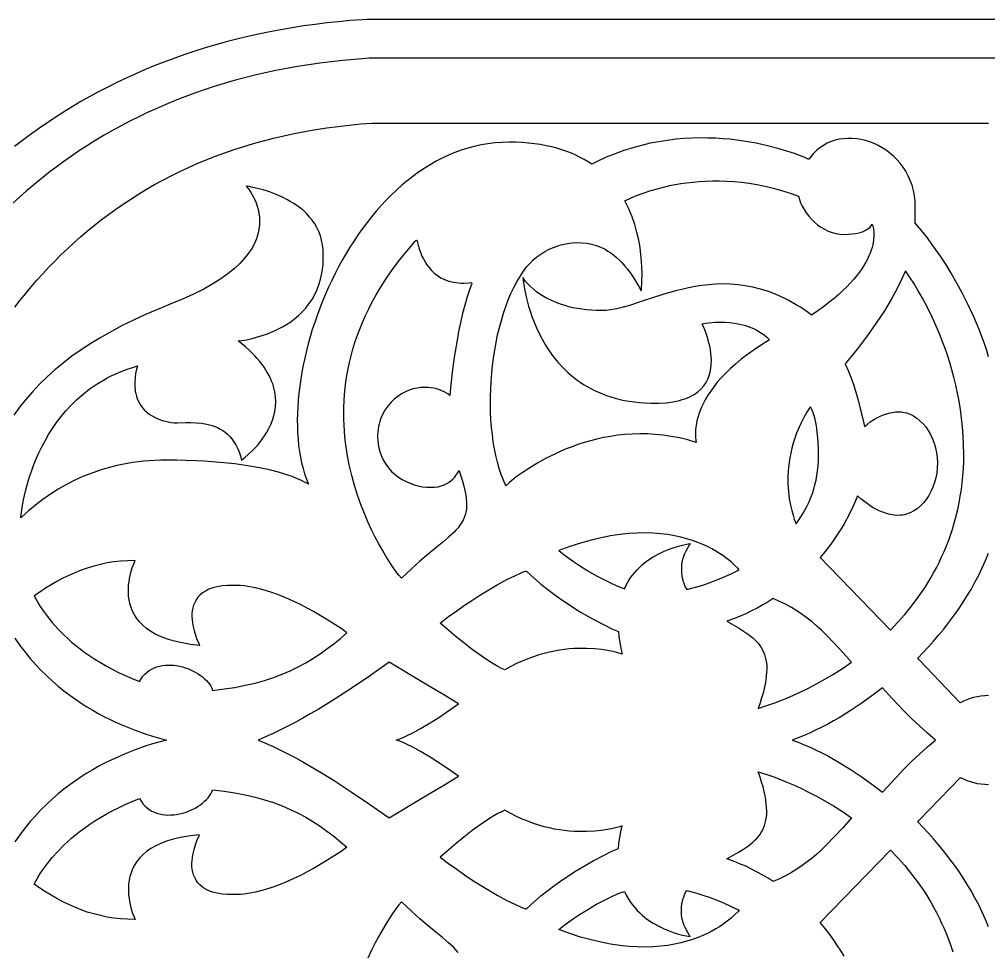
# Model space of a CAD drawing. Extents: x 1175 to 1336, y 620 to 642.
# Drawn here: x 1183.37 to 1198.17, y 627.6 to 641.83 of the extents above; entities that cross this region are included whole.
import ezdxf

# ---------------------------------------------------------------- set-up
doc = ezdxf.new("R2010")
doc.units = 0
doc.layers.add('LAYER_1', color=18, linetype='CONTINUOUS')

msp = doc.modelspace()

# ---------------------------------------------------------------- linework, layer by layer
at = {"layer": 'LAYER_1'}
for points in [[(1207.652, 641.83), (1188.681, 641.83), (1188.607, 641.825), (1188.423, 641.811), (1188.242, 641.794), (1188.062, 641.775), (1187.884, 641.753), (1187.708, 641.729), (1187.534, 641.702), (1187.362, 641.672), (1187.192, 641.64), (1187.023, 641.606), (1186.857, 641.568), (1186.692, 641.529), (1186.529, 641.487), (1186.368, 641.442), (1186.209, 641.395), (1186.051, 641.346), (1185.896, 641.294), (1185.742, 641.24), (1185.591, 641.183), (1185.441, 641.125), (1185.293, 641.064), (1185.147, 641), (1185.002, 640.935), (1184.86, 640.867), (1184.719, 640.797), (1184.581, 640.725), (1184.444, 640.651), (1184.309, 640.574), (1184.176, 640.496), (1184.045, 640.415), (1183.916, 640.333), (1183.788, 640.248), (1183.663, 640.161), (1183.539, 640.073), (1183.417, 639.982), (1183.297, 639.889)], [(1207.624, 641.236), (1188.709, 641.236), (1188.662, 641.233), (1188.484, 641.219), (1188.307, 641.203), (1188.132, 641.184), (1187.959, 641.162), (1187.788, 641.138), (1187.619, 641.111), (1187.453, 641.081), (1187.288, 641.049), (1187.125, 641.014), (1186.965, 640.977), (1186.806, 640.937), (1186.649, 640.895), (1186.495, 640.851), (1186.342, 640.804), (1186.191, 640.754), (1186.043, 640.702), (1185.896, 640.648), (1185.751, 640.592), (1185.608, 640.533), (1185.468, 640.472), (1185.329, 640.409), (1185.192, 640.344), (1185.057, 640.276), (1184.924, 640.206), (1184.793, 640.134), (1184.664, 640.06), (1184.537, 639.984), (1184.412, 639.906), (1184.289, 639.826), (1184.168, 639.744), (1184.048, 639.66), (1183.931, 639.574), (1183.815, 639.487), (1183.702, 639.397), (1183.59, 639.305), (1183.48, 639.212), (1183.372, 639.117), (1183.266, 639.02)], [(1183.304, 637.439), (1183.384, 637.544), (1183.467, 637.647), (1183.552, 637.748), (1183.639, 637.849), (1183.727, 637.948), (1183.818, 638.045), (1183.911, 638.141), (1184.006, 638.236), (1184.103, 638.329), (1184.202, 638.42), (1184.303, 638.51), (1184.407, 638.598), (1184.512, 638.685), (1184.62, 638.769), (1184.729, 638.852), (1184.841, 638.933), (1184.956, 639.011), (1185.072, 639.088), (1185.191, 639.163), (1185.312, 639.236), (1185.435, 639.307), (1185.561, 639.376), (1185.688, 639.442), (1185.819, 639.506), (1185.951, 639.568), (1186.086, 639.628), (1186.223, 639.685), (1186.363, 639.74), (1186.505, 639.793), (1186.649, 639.843), (1186.796, 639.89), (1186.946, 639.935), (1187.098, 639.977), (1187.252, 640.017), (1187.409, 640.054), (1187.568, 640.088), (1187.73, 640.119), (1187.895, 640.148), (1188.062, 640.173), (1188.231, 640.196), (1188.403, 640.216), (1188.578, 640.233), (1188.756, 640.246), (1198.167, 640.246)], [(1198.167, 636.681), (1198.133, 636.789), (1198.097, 636.894), (1198.06, 636.997), (1198.021, 637.097), (1197.94, 637.29), (1197.856, 637.472), (1197.77, 637.644), (1197.684, 637.805), (1197.597, 637.954), (1197.513, 638.091), (1197.431, 638.217), (1197.353, 638.329), (1197.281, 638.429), (1197.216, 638.515), (1197.111, 638.645), (1197.048, 638.718), (1197.048, 638.966), (1197.045, 639.054), (1197.035, 639.139), (1197.02, 639.22), (1196.998, 639.298), (1196.971, 639.373), (1196.94, 639.444), (1196.903, 639.511), (1196.862, 639.574), (1196.817, 639.634), (1196.768, 639.689), (1196.716, 639.741), (1196.661, 639.788), (1196.604, 639.831), (1196.544, 639.87), (1196.482, 639.905), (1196.418, 639.934), (1196.353, 639.96), (1196.287, 639.98), (1196.22, 639.996), (1196.153, 640.007), (1196.086, 640.013), (1196.019, 640.013), (1195.953, 640.009), (1195.888, 640), (1195.824, 639.985), (1195.762, 639.964), (1195.703, 639.939), (1195.645, 639.907), (1195.59, 639.87), (1195.538, 639.827), (1195.49, 639.778), (1195.445, 639.724), (1195.426, 639.7), (1195.42, 639.696), (1195.413, 639.695), (1195.362, 639.72), (1195.295, 639.747), (1195.202, 639.781), (1195.087, 639.82), (1194.95, 639.861), (1194.793, 639.901), (1194.617, 639.939), (1194.523, 639.957), (1194.425, 639.973), (1194.323, 639.987), (1194.217, 639.999), (1194.108, 640.008), (1193.995, 640.015), (1193.88, 640.019), (1193.762, 640.02), (1193.641, 640.017), (1193.517, 640.01), (1193.391, 639.999), (1193.263, 639.983), (1193.134, 639.963), (1193.002, 639.938), (1192.869, 639.907), (1192.735, 639.871), (1192.6, 639.828), (1192.464, 639.78), (1192.327, 639.725), (1192.189, 639.663), (1192.111, 639.618), (1192.055, 639.655), (1191.995, 639.69), (1191.933, 639.724), (1191.867, 639.756), (1191.799, 639.786), (1191.728, 639.814), (1191.654, 639.839), (1191.577, 639.863), (1191.497, 639.884), (1191.413, 639.902), (1191.327, 639.918), (1191.237, 639.931), (1191.143, 639.942), (1191.046, 639.949), (1190.946, 639.954), (1190.842, 639.956), (1190.734, 639.953), (1190.628, 639.945), (1190.522, 639.932), (1190.419, 639.915), (1190.316, 639.892), (1190.215, 639.865), (1190.116, 639.833), (1190.018, 639.797), (1189.922, 639.757), (1189.827, 639.713), (1189.733, 639.664), (1189.642, 639.612), (1189.552, 639.556), (1189.464, 639.496), (1189.377, 639.433), (1189.292, 639.366), (1189.209, 639.297), (1189.127, 639.224), (1189.048, 639.148), (1188.97, 639.069), (1188.894, 638.988), (1188.82, 638.904), (1188.748, 638.817), (1188.678, 638.729), (1188.61, 638.638), (1188.544, 638.545), (1188.48, 638.45), (1188.418, 638.353), (1188.358, 638.254), (1188.3, 638.154), (1188.244, 638.052), (1188.191, 637.95), (1188.139, 637.846), (1188.09, 637.74), (1188.043, 637.634), (1187.999, 637.528), (1187.956, 637.42), (1187.916, 637.312), (1187.879, 637.204), (1187.843, 637.095), (1187.81, 636.986), (1187.78, 636.877), (1187.752, 636.768), (1187.727, 636.66), (1187.704, 636.552), (1187.683, 636.444), (1187.665, 636.337), (1187.65, 636.23), (1187.638, 636.125), (1187.628, 636.02), (1187.62, 635.917), (1187.616, 635.815), (1187.614, 635.714), (1187.615, 635.615), (1187.619, 635.517), (1187.625, 635.422), (1187.634, 635.328), (1187.647, 635.236), (1187.662, 635.146), (1187.68, 635.059), (1187.701, 634.974), (1187.725, 634.891), (1187.752, 634.811), (1187.782, 634.734), (1187.757, 634.75), (1187.725, 634.768), (1187.678, 634.792), (1187.615, 634.819), (1187.536, 634.851), (1187.439, 634.884), (1187.324, 634.918), (1187.189, 634.952), (1187.034, 634.985), (1186.858, 635.016), (1186.659, 635.044), (1186.437, 635.068), (1186.191, 635.086), (1186.058, 635.093), (1185.919, 635.097), (1185.774, 635.101), (1185.621, 635.102), (1185.53, 635.101), (1185.441, 635.097), (1185.354, 635.092), (1185.268, 635.085), (1185.183, 635.076), (1185.1, 635.064), (1185.019, 635.051), (1184.939, 635.036), (1184.861, 635.02), (1184.784, 635.001), (1184.634, 634.959), (1184.49, 634.91), (1184.352, 634.856), (1184.218, 634.795), (1184.089, 634.729), (1183.965, 634.657), (1183.845, 634.581), (1183.73, 634.5), (1183.618, 634.416), (1183.51, 634.327), (1183.406, 634.235), (1183.391, 634.222), (1183.395, 634.244), (1183.402, 634.299), (1183.414, 634.384), (1183.435, 634.495), (1183.465, 634.628), (1183.506, 634.78), (1183.532, 634.861), (1183.561, 634.946), (1183.593, 635.033), (1183.629, 635.123), (1183.67, 635.214), (1183.714, 635.306), (1183.763, 635.398), (1183.817, 635.491), (1183.875, 635.584), (1183.939, 635.676), (1184.007, 635.767), (1184.082, 635.856), (1184.162, 635.942), (1184.248, 636.026), (1184.34, 636.106), (1184.438, 636.183), (1184.543, 636.256), (1184.654, 636.324), (1184.713, 636.356), (1184.773, 636.387), (1184.835, 636.416), (1184.898, 636.444), (1184.964, 636.47), (1185.031, 636.494), (1185.101, 636.517), (1185.172, 636.539), (1185.162, 636.507), (1185.153, 636.47), (1185.144, 636.422), (1185.136, 636.365), (1185.131, 636.3), (1185.132, 636.23), (1185.14, 636.156), (1185.148, 636.119), (1185.157, 636.081), (1185.17, 636.044), (1185.185, 636.006), (1185.204, 635.97), (1185.226, 635.934), (1185.252, 635.899), (1185.282, 635.866), (1185.316, 635.834), (1185.354, 635.804), (1185.398, 635.776), (1185.445, 635.751), (1185.498, 635.728), (1185.557, 635.708), (1185.621, 635.69), (1185.69, 635.676), (1185.732, 635.673), (1185.784, 635.673), (1185.914, 635.676), (1185.988, 635.677), (1186.068, 635.674), (1186.149, 635.667), (1186.233, 635.652), (1186.274, 635.642), (1186.316, 635.63), (1186.357, 635.615), (1186.397, 635.598), (1186.437, 635.577), (1186.475, 635.554), (1186.513, 635.527), (1186.549, 635.497), (1186.583, 635.463), (1186.615, 635.425), (1186.646, 635.382), (1186.674, 635.336), (1186.7, 635.285), (1186.724, 635.229), (1186.745, 635.168), (1186.762, 635.102), (1186.812, 635.14), (1186.866, 635.186), (1186.932, 635.249), (1187.005, 635.328), (1187.042, 635.372), (1187.079, 635.421), (1187.115, 635.472), (1187.149, 635.527), (1187.181, 635.585), (1187.21, 635.646), (1187.235, 635.71), (1187.256, 635.777), (1187.271, 635.846), (1187.281, 635.918), (1187.285, 635.992), (1187.282, 636.068), (1187.271, 636.146), (1187.262, 636.186), (1187.251, 636.226), (1187.238, 636.267), (1187.222, 636.308), (1187.204, 636.35), (1187.184, 636.392), (1187.161, 636.435), (1187.135, 636.477), (1187.106, 636.52), (1187.075, 636.564), (1187.041, 636.608), (1187.003, 636.652), (1186.963, 636.696), (1186.919, 636.741), (1186.872, 636.786), (1186.822, 636.831), (1186.768, 636.876), (1186.71, 636.922), (1186.769, 636.929), (1186.837, 636.94), (1186.924, 636.959), (1187.027, 636.987), (1187.142, 637.024), (1187.202, 637.048), (1187.264, 637.074), (1187.326, 637.104), (1187.389, 637.137), (1187.451, 637.174), (1187.513, 637.215), (1187.573, 637.26), (1187.632, 637.31), (1187.688, 637.364), (1187.742, 637.423), (1187.792, 637.486), (1187.838, 637.555), (1187.88, 637.629), (1187.917, 637.708), (1187.948, 637.793), (1187.974, 637.884), (1187.993, 637.981), (1188.006, 638.085), (1188.009, 638.139), (1188.01, 638.195), (1188.01, 638.252), (1188.007, 638.311), (1187.999, 638.387), (1187.985, 638.459), (1187.966, 638.527), (1187.942, 638.591), (1187.913, 638.652), (1187.879, 638.709), (1187.842, 638.763), (1187.801, 638.813), (1187.758, 638.861), (1187.711, 638.905), (1187.663, 638.946), (1187.612, 638.984), (1187.56, 639.019), (1187.507, 639.052), (1187.454, 639.082), (1187.4, 639.109), (1187.293, 639.157), (1187.19, 639.196), (1187.094, 639.226), (1187.008, 639.249), (1186.935, 639.266), (1186.88, 639.277), (1186.831, 639.285), (1186.867, 639.241), (1186.904, 639.188), (1186.945, 639.117), (1186.965, 639.076), (1186.984, 639.03), (1187.002, 638.981), (1187.016, 638.929), (1187.028, 638.873), (1187.036, 638.814), (1187.039, 638.752), (1187.037, 638.688), (1187.028, 638.621), (1187.013, 638.553), (1186.99, 638.482), (1186.959, 638.409), (1186.919, 638.335), (1186.869, 638.26), (1186.808, 638.183), (1186.737, 638.106), (1186.653, 638.028), (1186.557, 637.949), (1186.447, 637.871), (1186.323, 637.792), (1186.185, 637.713), (1186.031, 637.635), (1185.86, 637.557), (1185.673, 637.481), (1185.48, 637.403), (1185.294, 637.323), (1185.115, 637.24), (1184.942, 637.155), (1184.775, 637.067), (1184.615, 636.976), (1184.461, 636.882), (1184.314, 636.786), (1184.174, 636.687), (1184.04, 636.584), (1183.912, 636.479), (1183.792, 636.371), (1183.678, 636.261), (1183.57, 636.147), (1183.469, 636.03), (1183.375, 635.91), (1183.287, 635.787)], [(1198.167, 631.508), (1198.108, 631.506), (1198.05, 631.5), (1197.993, 631.491), (1197.938, 631.479), (1197.884, 631.464), (1197.832, 631.445), (1197.782, 631.424), (1197.734, 631.4), (1197.109, 632.052), (1197.085, 632.08), (1197.166, 632.164), (1197.247, 632.251), (1197.326, 632.34), (1197.404, 632.431), (1197.481, 632.524), (1197.556, 632.62), (1197.629, 632.718), (1197.7, 632.818), (1197.768, 632.92), (1197.835, 633.024), (1197.898, 633.129), (1197.958, 633.237), (1198.016, 633.346), (1198.07, 633.457), (1198.12, 633.569), (1198.167, 633.683)], [(1183.3, 632.383), (1183.377, 632.275), (1183.457, 632.172), (1183.538, 632.074), (1183.621, 631.98), (1183.705, 631.892), (1183.791, 631.808), (1183.877, 631.728), (1183.964, 631.653), (1184.052, 631.582), (1184.14, 631.515), (1184.228, 631.452), (1184.316, 631.392), (1184.403, 631.337), (1184.49, 631.285), (1184.576, 631.236), (1184.662, 631.191), (1184.745, 631.148), (1184.828, 631.109), (1184.987, 631.04), (1185.137, 630.98), (1185.277, 630.931), (1185.404, 630.89), (1185.615, 630.83), (1185.404, 630.77), (1185.277, 630.729), (1185.137, 630.679), (1184.987, 630.62), (1184.828, 630.55), (1184.745, 630.511), (1184.662, 630.469), (1184.576, 630.424), (1184.49, 630.375), (1184.403, 630.323), (1184.316, 630.267), (1184.228, 630.208), (1184.14, 630.145), (1184.052, 630.078), (1183.964, 630.007), (1183.877, 629.932), (1183.791, 629.852), (1183.705, 629.768), (1183.621, 629.679), (1183.538, 629.586), (1183.457, 629.488), (1183.377, 629.385), (1183.3, 629.277)], [(1198.167, 627.976), (1198.12, 628.09), (1198.07, 628.203), (1198.016, 628.314), (1197.958, 628.423), (1197.898, 628.53), (1197.835, 628.636), (1197.768, 628.74), (1197.7, 628.842), (1197.629, 628.942), (1197.556, 629.039), (1197.481, 629.135), (1197.404, 629.229), (1197.326, 629.32), (1197.247, 629.409), (1197.166, 629.495), (1197.085, 629.58), (1197.109, 629.608), (1197.736, 630.259), (1197.784, 630.235), (1197.834, 630.214), (1197.885, 630.195), (1197.939, 630.18), (1197.994, 630.168), (1198.05, 630.159), (1198.108, 630.154), (1198.167, 630.152)], [(1195.961, 627.53), (1195.914, 627.608), (1195.862, 627.69), (1195.805, 627.775), (1195.741, 627.862), (1195.672, 627.952), (1195.597, 628.043), (1196.668, 629.151), (1196.778, 629.035), (1196.886, 628.913), (1196.992, 628.784), (1197.093, 628.648), (1197.191, 628.506), (1197.237, 628.432), (1197.283, 628.356), (1197.327, 628.278), (1197.37, 628.199), (1197.411, 628.118), (1197.45, 628.036), (1197.488, 627.951), (1197.524, 627.865), (1197.558, 627.777), (1197.59, 627.687), (1197.62, 627.595)], [(1190.068, 627.589), (1190.036, 627.625), (1190.001, 627.662), (1189.921, 627.736), (1189.829, 627.814), (1189.726, 627.898), (1189.611, 627.992), (1189.486, 628.099), (1189.351, 628.22), (1189.206, 628.359), (1189.166, 628.314), (1189.134, 628.275), (1189.059, 628.168), (1188.966, 628.021), (1188.914, 627.934), (1188.86, 627.838), (1188.804, 627.733), (1188.748, 627.621), (1188.692, 627.5)]]:
    msp.add_lwpolyline(points, dxfattribs=at)
for points in [[(1195.464, 637.315), (1195.418, 637.35), (1195.355, 637.394), (1195.293, 637.436), (1195.231, 637.474), (1195.169, 637.51), (1195.108, 637.544), (1195.046, 637.575), (1194.925, 637.63), (1194.805, 637.676), (1194.686, 637.714), (1194.568, 637.743), (1194.452, 637.765), (1194.338, 637.78), (1194.225, 637.788), (1194.114, 637.791), (1194.004, 637.788), (1193.896, 637.78), (1193.79, 637.768), (1193.686, 637.751), (1193.584, 637.732), (1193.484, 637.709), (1193.386, 637.684), (1193.196, 637.63), (1192.845, 637.516), (1192.683, 637.465), (1192.607, 637.443), (1192.533, 637.423), (1192.461, 637.407), (1192.393, 637.395), (1192.327, 637.387), (1192.264, 637.385), (1192.182, 637.386), (1192.103, 637.39), (1192.028, 637.397), (1191.956, 637.405), (1191.888, 637.416), (1191.822, 637.429), (1191.76, 637.443), (1191.701, 637.46), (1191.645, 637.477), (1191.592, 637.496), (1191.494, 637.537), (1191.408, 637.581), (1191.332, 637.626), (1191.267, 637.672), (1191.212, 637.717), (1191.166, 637.759), (1191.128, 637.798), (1191.099, 637.831), (1191.078, 637.858), (1191.058, 637.888), (1191.067, 637.807), (1191.082, 637.715), (1191.107, 637.595), (1191.144, 637.453), (1191.167, 637.375), (1191.195, 637.294), (1191.227, 637.21), (1191.263, 637.123), (1191.304, 637.035), (1191.35, 636.947), (1191.401, 636.858), (1191.458, 636.77), (1191.521, 636.683), (1191.59, 636.598), (1191.666, 636.516), (1191.748, 636.436), (1191.837, 636.361), (1191.884, 636.325), (1191.934, 636.29), (1191.985, 636.257), (1192.038, 636.225), (1192.093, 636.195), (1192.15, 636.166), (1192.209, 636.138), (1192.27, 636.113), (1192.333, 636.089), (1192.398, 636.067), (1192.466, 636.047), (1192.536, 636.03), (1192.608, 636.014), (1192.682, 636.001), (1192.759, 635.99), (1192.838, 635.981), (1192.919, 635.975), (1193.003, 635.972), (1193.131, 635.972), (1193.247, 635.979), (1193.352, 635.993), (1193.447, 636.013), (1193.49, 636.026), (1193.531, 636.039), (1193.57, 636.054), (1193.606, 636.07), (1193.64, 636.087), (1193.671, 636.106), (1193.701, 636.125), (1193.728, 636.146), (1193.777, 636.189), (1193.819, 636.236), (1193.853, 636.286), (1193.88, 636.339), (1193.901, 636.393), (1193.917, 636.449), (1193.928, 636.506), (1193.933, 636.563), (1193.935, 636.621), (1193.933, 636.678), (1193.928, 636.734), (1193.92, 636.789), (1193.91, 636.842), (1193.898, 636.894), (1193.871, 636.987), (1193.843, 637.067), (1193.819, 637.128), (1193.794, 637.181), (1193.82, 637.187), (1193.891, 637.198), (1193.999, 637.208), (1194.064, 637.21), (1194.135, 637.209), (1194.21, 637.204), (1194.289, 637.195), (1194.371, 637.179), (1194.454, 637.157), (1194.537, 637.127), (1194.578, 637.109), (1194.619, 637.089), (1194.66, 637.066), (1194.699, 637.041), (1194.739, 637.013), (1194.777, 636.983), (1194.821, 636.936), (1194.701, 636.862), (1194.589, 636.788), (1194.486, 636.715), (1194.391, 636.642), (1194.303, 636.569), (1194.223, 636.498), (1194.15, 636.427), (1194.084, 636.358), (1194.025, 636.29), (1193.972, 636.223), (1193.924, 636.157), (1193.882, 636.094), (1193.845, 636.032), (1193.813, 635.971), (1193.786, 635.913), (1193.763, 635.858), (1193.743, 635.804), (1193.728, 635.753), (1193.715, 635.704), (1193.706, 635.659), (1193.694, 635.576), (1193.691, 635.506), (1193.692, 635.449), (1193.697, 635.408), (1193.703, 635.373), (1193.575, 635.41), (1193.448, 635.441), (1193.323, 635.465), (1193.2, 635.483), (1193.078, 635.495), (1192.959, 635.502), (1192.841, 635.504), (1192.726, 635.501), (1192.614, 635.493), (1192.503, 635.481), (1192.396, 635.465), (1192.29, 635.446), (1192.188, 635.423), (1192.088, 635.398), (1191.991, 635.37), (1191.898, 635.339), (1191.807, 635.307), (1191.72, 635.273), (1191.635, 635.237), (1191.555, 635.2), (1191.404, 635.125), (1191.268, 635.049), (1191.148, 634.976), (1191.044, 634.907), (1190.957, 634.845), (1190.889, 634.792), (1190.848, 634.758), (1190.797, 634.711), (1190.76, 634.794), (1190.727, 634.881), (1190.696, 634.974), (1190.669, 635.07), (1190.645, 635.171), (1190.624, 635.274), (1190.606, 635.381), (1190.591, 635.491), (1190.579, 635.603), (1190.57, 635.718), (1190.565, 635.834), (1190.562, 635.951), (1190.563, 636.07), (1190.566, 636.189), (1190.573, 636.309), (1190.582, 636.428), (1190.594, 636.547), (1190.609, 636.666), (1190.628, 636.783), (1190.649, 636.9), (1190.672, 637.014), (1190.699, 637.126), (1190.729, 637.236), (1190.761, 637.343), (1190.796, 637.447), (1190.834, 637.547), (1190.875, 637.644), (1190.918, 637.736), (1190.965, 637.824), (1191.014, 637.907), (1191.065, 637.985), (1191.119, 638.057), (1191.166, 638.11), (1191.216, 638.16), (1191.271, 638.206), (1191.33, 638.248), (1191.391, 638.286), (1191.456, 638.32), (1191.523, 638.349), (1191.593, 638.374), (1191.664, 638.394), (1191.737, 638.409), (1191.81, 638.418), (1191.884, 638.422), (1191.958, 638.42), (1192.033, 638.412), (1192.106, 638.398), (1192.178, 638.378), (1192.223, 638.361), (1192.268, 638.342), (1192.312, 638.32), (1192.356, 638.294), (1192.4, 638.265), (1192.444, 638.232), (1192.487, 638.196), (1192.53, 638.156), (1192.573, 638.112), (1192.616, 638.064), (1192.658, 638.012), (1192.7, 637.956), (1192.742, 637.896), (1192.783, 637.831), (1192.824, 637.762), (1192.865, 637.688), (1192.868, 637.721), (1192.874, 637.813), (1192.877, 637.955), (1192.874, 638.041), (1192.869, 638.136), (1192.859, 638.238), (1192.845, 638.347), (1192.825, 638.46), (1192.799, 638.578), (1192.765, 638.697), (1192.723, 638.818), (1192.699, 638.879), (1192.673, 638.939), (1192.644, 638.999), (1192.613, 639.059), (1192.712, 639.107), (1192.793, 639.14), (1192.893, 639.178), (1193.011, 639.217), (1193.147, 639.256), (1193.299, 639.292), (1193.382, 639.309), (1193.468, 639.323), (1193.557, 639.336), (1193.65, 639.347), (1193.747, 639.356), (1193.847, 639.362), (1193.95, 639.365), (1194.057, 639.365), (1194.166, 639.362), (1194.278, 639.354), (1194.393, 639.343), (1194.511, 639.328), (1194.631, 639.308), (1194.754, 639.283), (1194.879, 639.253), (1195.006, 639.218), (1195.135, 639.177), (1195.266, 639.131), (1195.279, 639.08), (1195.297, 639.028), (1195.32, 638.977), (1195.349, 638.926), (1195.382, 638.876), (1195.42, 638.827), (1195.462, 638.781), (1195.507, 638.737), (1195.556, 638.696), (1195.607, 638.659), (1195.662, 638.626), (1195.718, 638.599), (1195.776, 638.576), (1195.836, 638.56), (1195.897, 638.549), (1195.959, 638.546), (1196.026, 638.549), (1196.086, 638.554), (1196.139, 638.562), (1196.186, 638.572), (1196.226, 638.584), (1196.261, 638.597), (1196.29, 638.611), (1196.315, 638.626), (1196.335, 638.64), (1196.351, 638.654), (1196.373, 638.678), (1196.387, 638.702), (1196.398, 638.671), (1196.407, 638.631), (1196.413, 638.583), (1196.414, 638.525), (1196.41, 638.46), (1196.397, 638.387), (1196.387, 638.347), (1196.374, 638.306), (1196.359, 638.263), (1196.34, 638.219), (1196.318, 638.172), (1196.293, 638.125), (1196.264, 638.075), (1196.232, 638.024), (1196.195, 637.972), (1196.154, 637.918), (1196.109, 637.863), (1196.058, 637.807), (1196.003, 637.749), (1195.943, 637.69), (1195.878, 637.63), (1195.807, 637.569), (1195.73, 637.507), (1195.648, 637.444), (1195.559, 637.38)], [(1189.206, 633.301), (1189.166, 633.345), (1189.134, 633.384), (1189.059, 633.492), (1188.966, 633.638), (1188.914, 633.726), (1188.86, 633.822), (1188.804, 633.926), (1188.748, 634.039), (1188.692, 634.159), (1188.637, 634.288), (1188.584, 634.423), (1188.534, 634.565), (1188.487, 634.714), (1188.444, 634.869), (1188.406, 635.03), (1188.375, 635.197), (1188.35, 635.369), (1188.34, 635.457), (1188.333, 635.546), (1188.327, 635.636), (1188.324, 635.727), (1188.323, 635.82), (1188.324, 635.913), (1188.328, 636.008), (1188.334, 636.103), (1188.344, 636.199), (1188.356, 636.297), (1188.371, 636.395), (1188.389, 636.494), (1188.41, 636.593), (1188.434, 636.694), (1188.462, 636.795), (1188.493, 636.896), (1188.528, 636.999), (1188.566, 637.102), (1188.608, 637.205), (1188.654, 637.309), (1188.704, 637.413), (1188.758, 637.518), (1188.816, 637.623), (1188.878, 637.728), (1188.945, 637.834), (1189.016, 637.94), (1189.092, 638.046), (1189.172, 638.152), (1189.258, 638.259), (1189.348, 638.365), (1189.408, 638.437), (1189.424, 638.454), (1189.43, 638.457), (1189.435, 638.458), (1189.438, 638.455), (1189.442, 638.449), (1189.448, 638.426), (1189.471, 638.341), (1189.498, 638.261), (1189.516, 638.218), (1189.538, 638.174), (1189.563, 638.129), (1189.592, 638.084), (1189.625, 638.04), (1189.663, 637.998), (1189.705, 637.957), (1189.752, 637.921), (1189.805, 637.887), (1189.863, 637.859), (1189.926, 637.836), (1189.996, 637.818), (1190.072, 637.808), (1190.112, 637.805), (1190.154, 637.805), (1190.235, 637.81), (1190.258, 637.812), (1190.272, 637.81), (1190.275, 637.807), (1190.277, 637.802), (1190.274, 637.785), (1190.248, 637.715), (1190.207, 637.596), (1190.169, 637.47), (1190.135, 637.338), (1190.104, 637.204), (1190.076, 637.068), (1190.052, 636.933), (1190.01, 636.674), (1189.98, 636.444), (1189.959, 636.259), (1189.943, 636.091), (1189.909, 636.116), (1189.867, 636.14), (1189.809, 636.165), (1189.775, 636.178), (1189.737, 636.189), (1189.696, 636.199), (1189.651, 636.206), (1189.604, 636.211), (1189.553, 636.212), (1189.499, 636.21), (1189.442, 636.203), (1189.383, 636.191), (1189.323, 636.172), (1189.264, 636.146), (1189.205, 636.114), (1189.148, 636.075), (1189.093, 636.031), (1189.042, 635.981), (1188.995, 635.925), (1188.952, 635.865), (1188.915, 635.799), (1188.899, 635.764), (1188.885, 635.728), (1188.872, 635.691), (1188.861, 635.653), (1188.852, 635.613), (1188.846, 635.573), (1188.841, 635.531), (1188.839, 635.489), (1188.839, 635.445), (1188.841, 635.401), (1188.846, 635.356), (1188.854, 635.309), (1188.873, 635.234), (1188.898, 635.164), (1188.929, 635.099), (1188.966, 635.038), (1189.008, 634.983), (1189.054, 634.931), (1189.105, 634.885), (1189.159, 634.844), (1189.215, 634.807), (1189.274, 634.775), (1189.335, 634.748), (1189.398, 634.726), (1189.461, 634.709), (1189.524, 634.696), (1189.587, 634.689), (1189.649, 634.687), (1189.708, 634.689), (1189.762, 634.697), (1189.811, 634.71), (1189.855, 634.726), (1189.895, 634.746), (1189.93, 634.767), (1189.962, 634.79), (1189.989, 634.814), (1190.012, 634.838), (1190.031, 634.861), (1190.06, 634.902), (1190.082, 634.942), (1190.111, 634.858), (1190.136, 634.779), (1190.156, 634.706), (1190.173, 634.637), (1190.185, 634.573), (1190.193, 634.514), (1190.198, 634.458), (1190.198, 634.405), (1190.195, 634.356), (1190.187, 634.31), (1190.176, 634.266), (1190.162, 634.224), (1190.144, 634.184), (1190.122, 634.145), (1190.097, 634.108), (1190.068, 634.071), (1190.036, 634.034), (1190.001, 633.998), (1189.921, 633.924), (1189.829, 633.846), (1189.726, 633.761), (1189.611, 633.667), (1189.486, 633.561), (1189.351, 633.44)], [(1196.668, 632.509), (1196.778, 632.624), (1196.886, 632.746), (1196.992, 632.875), (1197.093, 633.011), (1197.191, 633.154), (1197.237, 633.228), (1197.283, 633.304), (1197.327, 633.381), (1197.37, 633.46), (1197.411, 633.541), (1197.45, 633.624), (1197.488, 633.708), (1197.524, 633.795), (1197.558, 633.883), (1197.59, 633.973), (1197.62, 634.064), (1197.647, 634.158), (1197.673, 634.253), (1197.696, 634.35), (1197.717, 634.449), (1197.735, 634.55), (1197.751, 634.653), (1197.764, 634.757), (1197.774, 634.863), (1197.781, 634.972), (1197.786, 635.082), (1197.787, 635.193), (1197.785, 635.335), (1197.779, 635.473), (1197.768, 635.609), (1197.754, 635.743), (1197.737, 635.874), (1197.716, 636.001), (1197.692, 636.126), (1197.666, 636.248), (1197.637, 636.366), (1197.606, 636.482), (1197.573, 636.594), (1197.538, 636.702), (1197.502, 636.807), (1197.465, 636.908), (1197.427, 637.006), (1197.388, 637.099), (1197.31, 637.275), (1197.232, 637.433), (1197.157, 637.575), (1197.087, 637.698), (1197.024, 637.802), (1196.97, 637.887), (1196.896, 637.993), (1196.837, 637.857), (1196.765, 637.71), (1196.678, 637.552), (1196.575, 637.383), (1196.455, 637.201), (1196.316, 637.006), (1196.158, 636.797), (1195.978, 636.574), (1196.022, 636.472), (1196.064, 636.366), (1196.103, 636.255), (1196.14, 636.14), (1196.175, 636.018), (1196.208, 635.89), (1196.24, 635.755), (1196.271, 635.613), (1196.312, 635.648), (1196.36, 635.685), (1196.424, 635.726), (1196.462, 635.748), (1196.503, 635.768), (1196.547, 635.787), (1196.593, 635.805), (1196.642, 635.819), (1196.694, 635.83), (1196.747, 635.838), (1196.802, 635.84), (1196.83, 635.839), (1196.858, 635.836), (1196.913, 635.824), (1196.967, 635.804), (1197.019, 635.777), (1197.07, 635.744), (1197.118, 635.704), (1197.163, 635.659), (1197.206, 635.608), (1197.245, 635.552), (1197.28, 635.492), (1197.31, 635.428), (1197.336, 635.36), (1197.357, 635.289), (1197.373, 635.215), (1197.382, 635.14), (1197.386, 635.062), (1197.383, 634.984), (1197.374, 634.907), (1197.359, 634.832), (1197.34, 634.76), (1197.315, 634.69), (1197.286, 634.624), (1197.252, 634.561), (1197.214, 634.503), (1197.172, 634.45), (1197.126, 634.403), (1197.077, 634.361), (1197.025, 634.326), (1196.969, 634.298), (1196.941, 634.286), (1196.911, 634.277), (1196.882, 634.269), (1196.851, 634.264), (1196.82, 634.261), (1196.789, 634.259), (1196.726, 634.263), (1196.665, 634.272), (1196.606, 634.287), (1196.55, 634.306), (1196.495, 634.329), (1196.444, 634.354), (1196.396, 634.381), (1196.351, 634.409), (1196.275, 634.464), (1196.217, 634.512), (1196.167, 634.559), (1196.136, 634.48), (1196.096, 634.389), (1196.038, 634.271), (1195.961, 634.129), (1195.914, 634.052), (1195.862, 633.97), (1195.805, 633.885), (1195.741, 633.798), (1195.672, 633.708), (1195.597, 633.617)], [(1195.443, 635.918), (1195.392, 635.836), (1195.346, 635.755), (1195.305, 635.674), (1195.268, 635.594), (1195.236, 635.515), (1195.208, 635.437), (1195.183, 635.36), (1195.162, 635.285), (1195.145, 635.21), (1195.131, 635.138), (1195.12, 635.066), (1195.112, 634.997), (1195.106, 634.929), (1195.103, 634.863), (1195.102, 634.799), (1195.104, 634.737), (1195.111, 634.62), (1195.124, 634.513), (1195.141, 634.417), (1195.161, 634.333), (1195.181, 634.261), (1195.199, 634.202), (1195.227, 634.129), (1195.265, 634.181), (1195.301, 634.235), (1195.335, 634.291), (1195.367, 634.348), (1195.398, 634.407), (1195.426, 634.467), (1195.452, 634.53), (1195.476, 634.593), (1195.497, 634.659), (1195.516, 634.727), (1195.532, 634.796), (1195.546, 634.867), (1195.556, 634.94), (1195.564, 635.014), (1195.569, 635.091), (1195.57, 635.169), (1195.569, 635.271), (1195.565, 635.363), (1195.56, 635.447), (1195.552, 635.523), (1195.543, 635.591), (1195.533, 635.651), (1195.512, 635.75), (1195.489, 635.823), (1195.468, 635.874), (1195.452, 635.904)], [(1194.359, 633.428), (1194.336, 633.454), (1194.294, 633.496), (1194.235, 633.55), (1194.156, 633.612), (1194.11, 633.645), (1194.058, 633.679), (1194.002, 633.714), (1193.941, 633.748), (1193.875, 633.782), (1193.804, 633.814), (1193.728, 633.846), (1193.646, 633.875), (1193.56, 633.902), (1193.468, 633.926), (1193.371, 633.947), (1193.268, 633.965), (1193.16, 633.978), (1193.047, 633.987), (1192.928, 633.99), (1192.804, 633.988), (1192.674, 633.981), (1192.539, 633.966), (1192.397, 633.945), (1192.251, 633.917), (1192.098, 633.881), (1191.939, 633.837), (1191.775, 633.785), (1191.605, 633.723), (1191.681, 633.663), (1191.757, 633.606), (1191.832, 633.553), (1191.906, 633.504), (1192.048, 633.414), (1192.181, 633.338), (1192.301, 633.274), (1192.405, 633.223), (1192.491, 633.184), (1192.555, 633.157), (1192.609, 633.14), (1192.635, 633.196), (1192.665, 633.248), (1192.696, 633.298), (1192.73, 633.344), (1192.765, 633.388), (1192.802, 633.429), (1192.841, 633.468), (1192.88, 633.504), (1192.921, 633.538), (1192.962, 633.569), (1193.046, 633.625), (1193.13, 633.673), (1193.213, 633.712), (1193.292, 633.745), (1193.367, 633.771), (1193.435, 633.791), (1193.494, 633.806), (1193.581, 633.824), (1193.612, 633.828), (1193.601, 633.813), (1193.574, 633.77), (1193.539, 633.702), (1193.521, 633.66), (1193.505, 633.614), (1193.491, 633.563), (1193.481, 633.508), (1193.476, 633.45), (1193.477, 633.389), (1193.485, 633.326), (1193.492, 633.293), (1193.501, 633.26), (1193.512, 633.227), (1193.526, 633.193), (1193.542, 633.159), (1193.561, 633.125), (1193.711, 633.167), (1193.802, 633.196), (1193.901, 633.23), (1194.008, 633.27), (1194.121, 633.316), (1194.238, 633.369)], [(1185.204, 631.725), (1185.229, 631.766), (1185.257, 631.803), (1185.287, 631.836), (1185.32, 631.866), (1185.354, 631.891), (1185.391, 631.913), (1185.429, 631.931), (1185.469, 631.946), (1185.51, 631.958), (1185.552, 631.966), (1185.595, 631.972), (1185.639, 631.974), (1185.683, 631.974), (1185.727, 631.971), (1185.771, 631.965), (1185.815, 631.957), (1185.859, 631.947), (1185.902, 631.934), (1185.944, 631.919), (1185.985, 631.902), (1186.025, 631.883), (1186.063, 631.863), (1186.1, 631.841), (1186.134, 631.817), (1186.167, 631.792), (1186.197, 631.766), (1186.225, 631.739), (1186.251, 631.71), (1186.273, 631.681), (1186.292, 631.651), (1186.308, 631.62), (1186.32, 631.588), (1186.495, 631.609), (1186.662, 631.634), (1186.82, 631.665), (1186.971, 631.7), (1187.114, 631.74), (1187.251, 631.785), (1187.381, 631.835), (1187.506, 631.888), (1187.626, 631.946), (1187.742, 632.009), (1187.853, 632.075), (1187.961, 632.146), (1188.066, 632.221), (1188.169, 632.299), (1188.271, 632.381), (1188.37, 632.467), (1188.296, 632.52), (1188.188, 632.593), (1188.041, 632.686), (1187.863, 632.79), (1187.764, 632.844), (1187.66, 632.898), (1187.551, 632.95), (1187.439, 633), (1187.325, 633.046), (1187.209, 633.087), (1187.092, 633.123), (1186.975, 633.152), (1186.859, 633.173), (1186.802, 633.181), (1186.745, 633.186), (1186.643, 633.19), (1186.55, 633.188), (1186.466, 633.181), (1186.391, 633.168), (1186.324, 633.151), (1186.264, 633.13), (1186.212, 633.104), (1186.167, 633.075), (1186.128, 633.043), (1186.095, 633.008), (1186.069, 632.97), (1186.047, 632.931), (1186.03, 632.889), (1186.018, 632.847), (1186.01, 632.803), (1186.006, 632.759), (1186.005, 632.714), (1186.008, 632.67), (1186.012, 632.626), (1186.019, 632.583), (1186.037, 632.502), (1186.06, 632.428), (1186.082, 632.366), (1186.103, 632.318), (1186.123, 632.275), (1185.983, 632.29), (1185.855, 632.311), (1185.739, 632.337), (1185.634, 632.368), (1185.539, 632.403), (1185.454, 632.442), (1185.379, 632.485), (1185.312, 632.531), (1185.254, 632.581), (1185.205, 632.632), (1185.162, 632.686), (1185.127, 632.741), (1185.098, 632.797), (1185.076, 632.855), (1185.059, 632.912), (1185.046, 632.97), (1185.039, 633.027), (1185.035, 633.084), (1185.036, 633.139), (1185.039, 633.193), (1185.045, 633.245), (1185.052, 633.295), (1185.072, 633.385), (1185.095, 633.46), (1185.116, 633.518), (1185.137, 633.569), (1185.027, 633.567), (1184.919, 633.56), (1184.813, 633.548), (1184.709, 633.532), (1184.607, 633.511), (1184.506, 633.485), (1184.408, 633.455), (1184.312, 633.422), (1184.217, 633.384), (1184.124, 633.343), (1184.033, 633.298), (1183.943, 633.25), (1183.855, 633.2), (1183.768, 633.146), (1183.682, 633.089), (1183.598, 633.03), (1183.625, 632.977), (1183.652, 632.928), (1183.689, 632.867), (1183.738, 632.795), (1183.798, 632.714), (1183.87, 632.625), (1183.956, 632.529), (1184.055, 632.429), (1184.11, 632.378), (1184.169, 632.326), (1184.232, 632.273), (1184.299, 632.221), (1184.369, 632.168), (1184.444, 632.116), (1184.524, 632.063), (1184.607, 632.012), (1184.695, 631.961), (1184.787, 631.911), (1184.884, 631.862), (1184.986, 631.815), (1185.092, 631.769)], [(1190.783, 631.902), (1190.73, 631.924), (1190.673, 631.953), (1190.612, 631.987), (1190.549, 632.026), (1190.418, 632.115), (1190.285, 632.212), (1190.157, 632.312), (1190.039, 632.407), (1189.861, 632.559), (1189.792, 632.615), (1189.923, 632.713), (1190.048, 632.804), (1190.167, 632.886), (1190.28, 632.962), (1190.387, 633.03), (1190.486, 633.092), (1190.665, 633.197), (1190.814, 633.278), (1190.934, 633.337), (1191.023, 633.377), (1191.079, 633.401), (1191.101, 633.408), (1191.11, 633.405), (1191.121, 633.396), (1191.227, 633.3), (1191.333, 633.21), (1191.439, 633.125), (1191.545, 633.045), (1191.65, 632.971), (1191.752, 632.901), (1191.852, 632.837), (1191.949, 632.778), (1192.129, 632.675), (1192.287, 632.592), (1192.417, 632.529), (1192.515, 632.485), (1192.524, 632.404), (1192.537, 632.319), (1192.554, 632.231), (1192.575, 632.14), (1192.537, 632.152), (1192.491, 632.165), (1192.428, 632.18), (1192.35, 632.196), (1192.258, 632.21), (1192.152, 632.221), (1192.034, 632.228), (1191.905, 632.228), (1191.837, 632.225), (1191.766, 632.22), (1191.693, 632.212), (1191.618, 632.202), (1191.541, 632.188), (1191.463, 632.172), (1191.382, 632.152), (1191.3, 632.129), (1191.217, 632.102), (1191.132, 632.071), (1191.046, 632.035), (1190.959, 631.996), (1190.872, 631.951)], [(1196.074, 632.016), (1195.945, 632.163), (1195.816, 632.305), (1195.683, 632.441), (1195.615, 632.507), (1195.545, 632.57), (1195.473, 632.632), (1195.398, 632.691), (1195.32, 632.748), (1195.24, 632.802), (1195.156, 632.853), (1195.068, 632.901), (1194.976, 632.946), (1194.88, 632.988), (1194.802, 632.938), (1194.72, 632.891), (1194.636, 632.845), (1194.549, 632.8), (1194.459, 632.758), (1194.366, 632.717), (1194.27, 632.679), (1194.171, 632.643), (1194.347, 632.542), (1194.426, 632.493), (1194.499, 632.443), (1194.565, 632.391), (1194.595, 632.364), (1194.624, 632.335), (1194.65, 632.306), (1194.674, 632.275), (1194.695, 632.243), (1194.715, 632.209), (1194.732, 632.173), (1194.746, 632.136), (1194.758, 632.096), (1194.768, 632.054), (1194.775, 632.009), (1194.779, 631.962), (1194.78, 631.913), (1194.778, 631.86), (1194.773, 631.804), (1194.765, 631.745), (1194.754, 631.682), (1194.74, 631.616), (1194.723, 631.547), (1194.702, 631.473), (1194.678, 631.395), (1194.65, 631.313), (1194.768, 631.35), (1194.905, 631.399), (1195.084, 631.47), (1195.187, 631.515), (1195.298, 631.566), (1195.416, 631.623), (1195.539, 631.687), (1195.668, 631.759), (1195.8, 631.837), (1195.936, 631.923)], [(1189.121, 630.83), (1189.178, 630.849), (1189.239, 630.874), (1189.303, 630.903), (1189.369, 630.936), (1189.505, 631.01), (1189.641, 631.092), (1189.772, 631.175), (1189.891, 631.255), (1190.072, 631.38), (1189.848, 631.518), (1189.515, 631.719), (1189.018, 632.016), (1188.714, 631.807), (1188.435, 631.618), (1188.175, 631.449), (1187.93, 631.298), (1187.812, 631.228), (1187.697, 631.162), (1187.582, 631.099), (1187.469, 631.04), (1187.356, 630.983), (1187.243, 630.93), (1187.13, 630.879), (1187.015, 630.83), (1187.13, 630.781), (1187.243, 630.73), (1187.356, 630.676), (1187.469, 630.62), (1187.582, 630.561), (1187.697, 630.498), (1187.812, 630.432), (1187.93, 630.362), (1188.175, 630.21), (1188.435, 630.041), (1188.714, 629.853), (1189.018, 629.644), (1189.515, 629.941), (1189.848, 630.141), (1190.072, 630.279), (1189.891, 630.405), (1189.772, 630.484), (1189.641, 630.568), (1189.505, 630.649), (1189.369, 630.724), (1189.303, 630.757), (1189.239, 630.786), (1189.178, 630.81)], [(1195.168, 630.83), (1195.261, 630.795), (1195.352, 630.758), (1195.443, 630.719), (1195.533, 630.677), (1195.622, 630.633), (1195.71, 630.587), (1195.797, 630.538), (1195.883, 630.488), (1196.054, 630.383), (1196.221, 630.272), (1196.386, 630.155), (1196.549, 630.035), (1196.686, 630.183), (1196.88, 630.388), (1196.992, 630.501), (1197.11, 630.615), (1197.232, 630.726), (1197.355, 630.83), (1197.232, 630.934), (1197.11, 631.045), (1196.992, 631.159), (1196.88, 631.272), (1196.686, 631.476), (1196.549, 631.625), (1196.386, 631.504), (1196.221, 631.388), (1196.054, 631.276), (1195.883, 631.171), (1195.797, 631.121), (1195.71, 631.073), (1195.622, 631.027), (1195.533, 630.983), (1195.443, 630.941), (1195.352, 630.901), (1195.261, 630.864)], [(1196.074, 629.644), (1195.945, 629.497), (1195.816, 629.355), (1195.683, 629.218), (1195.615, 629.153), (1195.545, 629.089), (1195.473, 629.028), (1195.398, 628.968), (1195.32, 628.912), (1195.24, 628.858), (1195.156, 628.807), (1195.068, 628.758), (1194.976, 628.713), (1194.88, 628.672), (1194.802, 628.721), (1194.72, 628.769), (1194.636, 628.815), (1194.549, 628.859), (1194.459, 628.902), (1194.366, 628.942), (1194.27, 628.98), (1194.171, 629.016), (1194.347, 629.117), (1194.426, 629.166), (1194.499, 629.216), (1194.565, 629.269), (1194.595, 629.296), (1194.624, 629.324), (1194.65, 629.354), (1194.674, 629.384), (1194.695, 629.417), (1194.715, 629.45), (1194.732, 629.486), (1194.746, 629.524), (1194.758, 629.564), (1194.768, 629.606), (1194.775, 629.65), (1194.779, 629.697), (1194.78, 629.747), (1194.778, 629.8), (1194.773, 629.856), (1194.765, 629.915), (1194.754, 629.977), (1194.74, 630.043), (1194.723, 630.113), (1194.702, 630.187), (1194.678, 630.264), (1194.65, 630.346), (1194.768, 630.309), (1194.905, 630.261), (1195.084, 630.189), (1195.187, 630.145), (1195.298, 630.094), (1195.416, 630.036), (1195.539, 629.972), (1195.668, 629.901), (1195.8, 629.823), (1195.936, 629.737)], [(1185.204, 629.935), (1185.229, 629.894), (1185.257, 629.856), (1185.287, 629.823), (1185.32, 629.794), (1185.354, 629.768), (1185.391, 629.746), (1185.429, 629.728), (1185.469, 629.713), (1185.51, 629.702), (1185.552, 629.693), (1185.595, 629.688), (1185.639, 629.685), (1185.683, 629.686), (1185.727, 629.689), (1185.771, 629.694), (1185.815, 629.703), (1185.859, 629.713), (1185.902, 629.726), (1185.944, 629.741), (1185.985, 629.757), (1186.025, 629.776), (1186.063, 629.797), (1186.1, 629.819), (1186.134, 629.842), (1186.167, 629.867), (1186.197, 629.894), (1186.225, 629.921), (1186.251, 629.949), (1186.273, 629.979), (1186.292, 630.009), (1186.308, 630.04), (1186.32, 630.071), (1186.495, 630.051), (1186.662, 630.025), (1186.82, 629.995), (1186.971, 629.959), (1187.114, 629.919), (1187.251, 629.874), (1187.381, 629.825), (1187.506, 629.771), (1187.626, 629.713), (1187.742, 629.651), (1187.853, 629.584), (1187.961, 629.514), (1188.066, 629.439), (1188.169, 629.361), (1188.271, 629.278), (1188.37, 629.192), (1188.296, 629.14), (1188.188, 629.067), (1188.041, 628.974), (1187.863, 628.869), (1187.764, 628.816), (1187.66, 628.762), (1187.551, 628.71), (1187.439, 628.66), (1187.325, 628.614), (1187.209, 628.572), (1187.092, 628.536), (1186.975, 628.507), (1186.917, 628.496), (1186.859, 628.486), (1186.802, 628.479), (1186.745, 628.474), (1186.643, 628.47), (1186.55, 628.472), (1186.466, 628.479), (1186.391, 628.491), (1186.324, 628.509), (1186.264, 628.53), (1186.212, 628.555), (1186.167, 628.584), (1186.128, 628.617), (1186.095, 628.652), (1186.069, 628.689), (1186.047, 628.729), (1186.03, 628.77), (1186.018, 628.813), (1186.01, 628.857), (1186.006, 628.901), (1186.005, 628.945), (1186.008, 628.99), (1186.012, 629.033), (1186.019, 629.076), (1186.037, 629.158), (1186.06, 629.231), (1186.082, 629.294), (1186.103, 629.342), (1186.123, 629.384), (1185.983, 629.369), (1185.855, 629.349), (1185.739, 629.323), (1185.634, 629.292), (1185.539, 629.257), (1185.454, 629.217), (1185.379, 629.174), (1185.312, 629.128), (1185.254, 629.079), (1185.205, 629.028), (1185.162, 628.974), (1185.127, 628.919), (1185.098, 628.862), (1185.076, 628.805), (1185.059, 628.747), (1185.046, 628.69), (1185.039, 628.632), (1185.035, 628.576), (1185.036, 628.52), (1185.039, 628.466), (1185.045, 628.414), (1185.052, 628.365), (1185.072, 628.275), (1185.095, 628.199), (1185.116, 628.141), (1185.137, 628.091), (1185.027, 628.093), (1184.919, 628.099), (1184.813, 628.111), (1184.709, 628.128), (1184.607, 628.149), (1184.506, 628.175), (1184.408, 628.204), (1184.312, 628.238), (1184.217, 628.276), (1184.124, 628.317), (1184.033, 628.361), (1183.943, 628.409), (1183.855, 628.46), (1183.768, 628.514), (1183.682, 628.57), (1183.598, 628.629), (1183.625, 628.683), (1183.652, 628.732), (1183.689, 628.793), (1183.738, 628.865), (1183.798, 628.946), (1183.87, 629.035), (1183.956, 629.13), (1184.055, 629.231), (1184.11, 629.282), (1184.169, 629.334), (1184.232, 629.386), (1184.299, 629.439), (1184.369, 629.491), (1184.444, 629.544), (1184.524, 629.596), (1184.607, 629.648), (1184.695, 629.699), (1184.787, 629.748), (1184.884, 629.797), (1184.986, 629.845), (1185.092, 629.891)], [(1190.783, 629.757), (1190.73, 629.735), (1190.673, 629.707), (1190.612, 629.672), (1190.549, 629.634), (1190.418, 629.545), (1190.285, 629.448), (1190.157, 629.348), (1190.039, 629.252), (1189.861, 629.1), (1189.792, 629.044), (1189.923, 628.946), (1190.048, 628.856), (1190.167, 628.773), (1190.28, 628.698), (1190.387, 628.629), (1190.486, 628.567), (1190.665, 628.463), (1190.814, 628.382), (1190.934, 628.323), (1191.023, 628.282), (1191.079, 628.259), (1191.101, 628.251), (1191.11, 628.254), (1191.121, 628.264), (1191.227, 628.359), (1191.333, 628.45), (1191.439, 628.535), (1191.545, 628.614), (1191.65, 628.689), (1191.752, 628.758), (1191.852, 628.822), (1191.949, 628.881), (1192.129, 628.984), (1192.287, 629.067), (1192.417, 629.131), (1192.515, 629.174), (1192.524, 629.256), (1192.537, 629.341), (1192.554, 629.429), (1192.575, 629.52), (1192.537, 629.507), (1192.491, 629.494), (1192.428, 629.479), (1192.35, 629.464), (1192.258, 629.449), (1192.152, 629.438), (1192.034, 629.432), (1191.905, 629.432), (1191.837, 629.435), (1191.766, 629.44), (1191.693, 629.447), (1191.618, 629.458), (1191.541, 629.471), (1191.463, 629.488), (1191.382, 629.507), (1191.3, 629.531), (1191.217, 629.558), (1191.132, 629.589), (1191.046, 629.624), (1190.959, 629.664), (1190.872, 629.708)], [(1194.359, 628.231), (1194.336, 628.205), (1194.294, 628.164), (1194.235, 628.11), (1194.156, 628.048), (1194.11, 628.014), (1194.058, 627.98), (1194.002, 627.946), (1193.941, 627.912), (1193.875, 627.878), (1193.804, 627.845), (1193.728, 627.814), (1193.646, 627.785), (1193.56, 627.758), (1193.468, 627.733), (1193.371, 627.712), (1193.268, 627.695), (1193.16, 627.682), (1193.047, 627.673), (1192.928, 627.669), (1192.804, 627.671), (1192.674, 627.679), (1192.539, 627.693), (1192.397, 627.714), (1192.251, 627.742), (1192.098, 627.778), (1191.939, 627.822), (1191.775, 627.875), (1191.605, 627.937), (1191.681, 627.997), (1191.757, 628.053), (1191.832, 628.106), (1191.906, 628.156), (1192.048, 628.245), (1192.181, 628.322), (1192.301, 628.385), (1192.405, 628.436), (1192.491, 628.475), (1192.555, 628.502), (1192.609, 628.52), (1192.635, 628.464), (1192.665, 628.412), (1192.696, 628.362), (1192.73, 628.315), (1192.765, 628.271), (1192.802, 628.23), (1192.841, 628.192), (1192.88, 628.155), (1192.921, 628.122), (1192.962, 628.09), (1193.046, 628.034), (1193.13, 627.987), (1193.213, 627.947), (1193.292, 627.915), (1193.367, 627.889), (1193.435, 627.868), (1193.494, 627.853), (1193.581, 627.836), (1193.612, 627.831), (1193.601, 627.847), (1193.574, 627.89), (1193.539, 627.958), (1193.521, 627.999), (1193.505, 628.046), (1193.491, 628.097), (1193.481, 628.152), (1193.476, 628.21), (1193.477, 628.271), (1193.485, 628.334), (1193.492, 628.366), (1193.501, 628.399), (1193.512, 628.433), (1193.526, 628.466), (1193.542, 628.5), (1193.561, 628.534), (1193.711, 628.492), (1193.802, 628.464), (1193.901, 628.429), (1194.008, 628.389), (1194.121, 628.343), (1194.238, 628.291)]]:
    msp.add_lwpolyline(points, close=True, dxfattribs=at)

doc.saveas('drawing.dxf')
